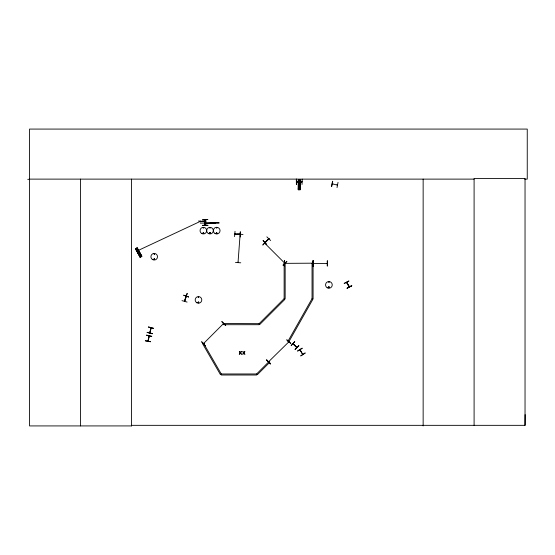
<?xml version="1.0" encoding="UTF-8"?>
<svg xmlns="http://www.w3.org/2000/svg" width="555" height="555" viewBox="0 0 555 555"><rect width="100%" height="100%" fill="white"/><g stroke="black" fill="none" stroke-linecap="round" stroke-linejoin="round"><path stroke-width="0.83" d="M524.655 179.119L527.25 179.119L527.25 129.079L29.54 129.079L29.54 425.921L131.507 425.921L131.438 425.338L525.037 425.338L525.113 414.606M149.226 336.073L148.032 341.068L149.253 335.962M238.026 262.536L240.322 231.74L240.204 237.054M240.225 234.827L240.259 234.349M240.412 234.841L240.481 234.342M240.773 262.806L235.48 262.459M243 234.494L237.713 234.037M234.55 236.61L235.022 231.324M240.121 234.293L234.876 234.064M265.2 243.361L264.846 243M284.895 263.091L284.479 262.675M293.04 343.892L296.765 347.437M296.863 347.305L293.13 343.642M185.98 296.217L184.447 301.275L184.877 300.768M154.554 259.303C153.922 258.006 153.77 260.212 154.484 259.372M154.672 259.338C153.138 257.513 154.588 261.19 154.45 258.796M203.657 227.883L203.088 227.959L203.623 227.814M203.061 233.038C203.851 234.397 203.505 231.754 203.088 233.273M203.824 233.239C202.651 231.275 203.151 235.077 203.775 232.878M198.211 297.223C198.85 296.086 198.655 298.264 198.267 297.015M197.982 302.385C199.314 300.671 198.773 304.237 198.031 302.26M198.135 302.385C199.203 301.407 198.475 303.321 198.218 302.537M209.499 232.982C210.387 234.827 210.664 231.713 209.582 232.878M210.283 227.883L209.714 227.959L210.248 227.814M210.456 233.239L210.331 232.781M216.408 227.883L216.977 227.959L216.443 227.814M216.235 232.996C217.22 234.98 217.185 231.255 216.235 233.239M216.353 233.024L216.956 233.371L216.617 232.809M328.539 287.365C329.49 286.276 329.066 288.44 328.595 287.448M331.744 186.529L332.729 181.319M331.481 186.473L332.535 181.277M332.868 183.955L332.292 183.837L337.336 185.106M338.037 182.394L337.017 187.604M238.074 262.078L238.255 262.515M151.695 336.517L146.541 335.275M147.207 332.327L152.32 333.763L147.207 332.341M148.962 335.955L148.053 341.117M149.885 332.938L151.057 327.762L149.704 332.896M149.961 332.861L151.113 327.776M150.516 341.693L145.285 340.784L150.502 341.762M327.075 263.597L313.381 263.57M296.724 347.506L292.998 343.774M186.161 296.342L186.078 296.745M187.097 302.08L181.991 300.637M188.61 297.001L183.615 295.198L188.624 296.967M203.643 343.753L204.067 343.358M349.262 286.935L346.771 282.315L349.421 286.845M205.468 222.728L205.468 222.284M205.024 222.735L205.544 222.694M209.686 232.94C209.929 234.363 210.727 232.254 209.769 232.892M328.456 287.108C328.837 289.12 329.906 286.179 328.567 287.025M285.097 263.389L284.521 263.181M312.812 263.424L312.444 263.424M299.922 349.823L302.669 354.368L300.082 349.726M346.618 282.377L349.275 286.873L346.591 282.481M265.352 242.008C262.91 244.942 275.134 232.496 265.165 242.528M268.287 238.955L268.793 238.782M203.831 343.261L203.671 343.76L203.928 343.198M223.762 323.669L223.762 324.703L259.123 324.703L259.123 323.669L259.858 324.397L284.861 299.395L284.132 298.666L285.159 298.666L285.159 263.306L284.132 263.306L284.132 298.666L259.123 323.669L223.561 323.53L203.574 343.524M223.686 323.711L223.221 323.842M288.662 341.7C287.552 342.595 290.008 341.596 287.844 341.45L312.049 298.666L313.082 298.666L313.082 263.306L312.049 263.306L312.049 298.666L312.951 299.173L288.746 341.956L268.578 361.784M268.62 361.742L269.126 361.492L268.78 361.874M329.087 282.322C328.692 280.983 328.726 283.279 329.087 281.947M284.576 263.361L312.923 263.181L312.444 263.396M297.265 181.95L296.696 181.707L301.955 182.005L296.696 181.887M301.358 181.887L301.948 181.707M336.913 184.78L337.489 184.898M234.89 233.884L240.065 234.293M266.844 236.853L270.667 240.523M268.565 238.712L262.89 244.963M268.759 238.816L265.165 242.493M262.862 244.935L266.407 240.981M221.771 321.74L225.601 325.417M223.221 323.919L223.499 323.6M284.576 262.737L284.771 263.223M283.022 265.096L286.748 261.322M283.161 265.234L286.907 261.474M286.838 339.903L290.806 343.434M290.82 343.42L286.852 339.889M295.024 349.373L298.756 345.599M295.17 349.511L298.909 345.751M140.866 256.271L140.88 256.736M268.453 239.191L268.634 238.643M297.591 350.92L302.114 348.145M297.709 351.107L302.218 348.318M305.07 352.918L300.699 355.928L305.195 353.112M344.239 283.418L348.949 280.976L344.225 283.397M351.766 285.783L347.055 288.232L351.78 285.804M347.069 288.26L351.669 285.61M135.482 248.911L137.265 247.918L141.886 256.306L140.11 257.298L135.517 248.89M136.072 249.695L137.619 248.841M136.384 250.263L137.931 249.41M136.856 251.117L138.403 250.263M137.265 251.873L138.819 251.02M137.737 252.726L139.284 251.873M139.756 256.375L141.303 255.522M139.666 256.819L141.733 255.682M137.154 250.95L198.891 222.049L198.877 220.724M154.283 254.259L154.061 253.725L154.339 254.211M184.642 301.351L187.188 293.317L185.058 300.255M296.752 181.651L301.878 181.686M154.248 254.134L154.339 253.753M328.775 286.9L329.143 286.949M327.304 260.822L327.318 266.129L327.339 260.822M313.117 266.129L313.103 260.829L313.082 266.129M202.568 219.842L207.875 219.537L202.568 219.884M200.064 221.223L205.794 221.251M200.064 221.528L205.794 221.403M204.948 222.215L205.537 222.215M204.948 222.437L205.537 222.437M204.955 222.583L205.544 222.583M204.955 222.805L205.544 222.805M200.286 223.117L210.671 223.027M205.093 223.429L213.786 223.172L205.093 223.249L205.607 223.485M202.617 225.261L207.924 225.212M202.617 225.483L207.924 225.406M284.507 260.621L284.243 265.928L284.465 260.621M284.576 263.181L285.055 263.181M313.235 265.921L313.173 260.621M27.75 179.327L29.54 179.321M29.54 179.119L474.095 179.119M298.389 181.09L300.158 181.09M298.389 182.713L300.158 182.713M298.389 183.573L300.158 183.573M298.389 184.551L300.158 184.551M298.389 188.721L300.158 188.721M298.097 188.991L300.456 189.068M300.297 189.692L298.25 189.699L298.257 180.118L300.297 180.111L300.255 189.692M206.065 223.408L214.82 223.408M148.442 326.895L153.555 328.331L148.393 327.117M147.2 332.362L152.361 333.576M146.582 335.081L151.751 336.254M265.068 243.513L264.728 243.18L284.729 263.181L284.41 262.903M284.521 262.716L284.861 263.028M266.705 360.035L270.479 363.761M266.573 360.174L270.347 363.9M221.965 321.546L225.739 325.272M137.161 247.974L141.775 256.375M137.141 247.981L141.691 256.417M137.023 248.05L141.657 256.438M136.856 248.141L141.469 256.542M136.828 248.161L141.393 256.583L136.724 248.217M141.241 256.667L140.762 256.93M135.989 248.633L140.651 257M135.919 248.668L140.533 257.069M135.815 248.723L140.422 257.131M135.684 248.8L140.346 257.173M135.614 248.834L140.214 257.243M205.787 219.856L205.856 225.157M205.551 219.856L205.565 225.157M204.975 225.163L204.927 219.863L204.941 225.163M204.635 219.863L204.705 225.163M200.057 220.717L200.071 222.042M312.978 260.621L313.013 265.921M525.037 425.338L525.037 178.543L474.095 178.543L474.095 425.338M423.146 179.119L423.146 425.921M302.218 179.147L302.024 184.447M300.172 180.111L300.158 189.692M300.026 180.111L300.019 189.692M299.908 180.111L299.95 189.692M299.832 180.111L299.797 189.692M299.672 180.111L299.686 189.692M299.54 189.692L299.006 189.692M298.874 189.699L298.868 180.118L298.75 189.699M298.715 180.118L298.639 189.699M298.528 180.118L298.604 189.699M298.486 189.699L298.41 180.118L298.299 189.699M296.647 179.147L296.606 184.447M296.349 179.147L296.377 184.447M215.548 223.2L206.793 223.263M131.431 179.119L131.431 425.921M80.489 179.119L80.489 425.921M298.888 183.962C299.374 185.46 300.061 182.9 298.888 183.962M137.897 251.762C138.355 253.274 139.09 250.728 137.897 251.762M241.078 351.523L240.405 352.626L239.309 351.523L240.169 352.925L239.281 354.326L240.377 353.209L241.487 354.326L240.606 352.911L241.487 351.523L241.078 351.523M244.526 351.523L243.846 352.626L242.75 351.523L243.61 352.925L242.722 354.326L243.818 353.209L244.928 354.326L244.047 352.911L244.928 351.523L244.526 351.523M263.119 240.627L266.698 244.547L263.119 240.627M201.694 341.825L205.26 345.758L201.694 341.825M266.761 359.98L270.327 363.92L266.733 360.008M294.719 341.609L291.202 345.592L294.719 341.609M269.12 361.471L256.618 373.973L221.258 373.973L220.363 374.493L202.679 343.864L203.574 343.351L221.258 373.973L221.258 375.007L256.618 375.007L256.618 373.973L257.347 374.701L269.848 362.2L269.12 361.471M219.072 222.909L210.31 222.971L219.072 222.909M201.708 233.509A3.316 3.316 0 0 0 206.682 230.637A3.316 3.316 0 0 0 201.708 227.765A3.316 3.316 0 0 0 201.708 233.509M215.021 233.544A3.358 3.358 0 0 0 220.051 230.637A3.358 3.358 0 0 0 215.021 227.73A3.358 3.358 0 0 0 215.021 233.544M208.34 233.509A3.316 3.316 0 0 0 213.307 230.637A3.316 3.316 0 0 0 208.34 227.765A3.316 3.316 0 0 0 208.34 233.509M327.221 287.788A3.358 3.358 0 0 0 332.258 284.888A3.358 3.358 0 0 0 327.221 281.982A3.358 3.358 0 0 0 327.221 287.788M196.838 302.766A3.309 3.309 0 0 0 201.805 299.901A3.309 3.309 0 0 0 196.838 297.036A3.309 3.309 0 0 0 196.838 302.766M152.556 259.601A3.316 3.316 0 0 0 157.523 256.729A3.316 3.316 0 0 0 152.556 253.864A3.316 3.316 0 0 0 152.556 259.601"/></g></svg>
